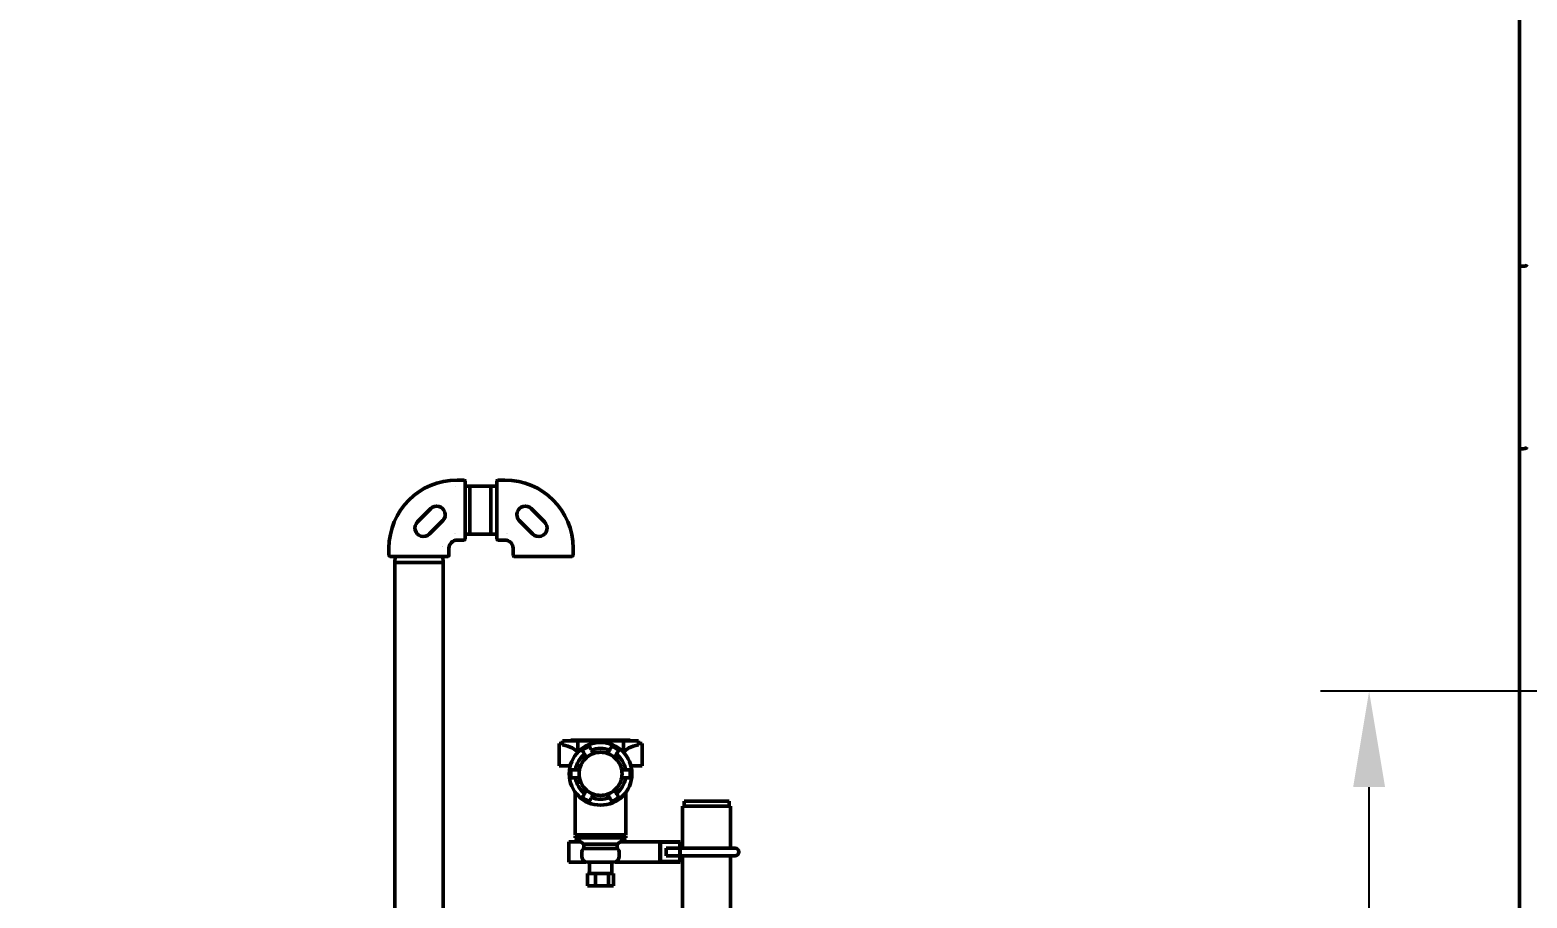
# Model space of a CAD drawing. Header units: inches. Extents: x 11 to 1621, y 11 to 1332.
# Drawn here: x 1070.7 to 1144.5, y 348.2 to 391 of the extents above; entities that cross this region are included whole.
import ezdxf

# ---------------------------------------------------------------- set-up
doc = ezdxf.new("R2010")
doc.units = ezdxf.units.IN
doc.header["$LTSCALE"] = 48
doc.header["$MEASUREMENT"] = 0
doc.layers.add('Dimension (ANSI)', color=7, linetype='Continuous', lineweight=25)
doc.layers.add('Visible (ANSI)', color=7, linetype='Continuous', lineweight=50)
doc.styles.add('Dimension Text', font='tahoma.ttf')
doc.dimstyles.new('ELC FT', dxfattribs={"dimscale": 48, "dimtxt": 0.12, "dimasz": 0.098425, "dimexe": 0.05, "dimexo": 0.1, "dimgap": 0.031496, "dimtad": 1, "dimdec": 5, "dimzin": 3, "dimdsep": 46, "dimlunit": 4, "dimtxsty": 'Dimension Text', "dimcen": 0.09, "dimdle": 0.5, "dimclrd": 5, "dimclre": 5, "dimclrt": 256, "dimadec": 1, "dimazin": 3, "dimtfac": 0.833333, "dimtofl": 0, "dimtmove": 0, "dimatfit": 3, "dimfxl": 0, "dimfrac": 2, "dimtolj": 1, "dimtzin": 0, "dimlwd": 25, "dimlwe": 25, "dimarcsym": 0})

# ---------------------------------------------------------------- blocks, each defined once
blk = doc.blocks.new('*D32')
at = {"layer": 'Defpoints', "color": 0, "linetype": 'Continuous', "transparency": 16777216}
for p in [(1009.144, 460.889), (1167.944, 460.889), (1018.545, 291.451)]:
    blk.add_point(p, dxfattribs=at)
at = {"layer": 'Dimension (ANSI)', "color": 5, "linetype": 'Continuous', "lineweight": 25, "transparency": 16777216}
for p, q in [((1163.144, 460.889), (1006.744, 460.889)), ((1009.144, 296.176), (1009.144, 456.165)), ((1013.745, 291.451), (1006.744, 291.451))]:
    blk.add_line(p, q, dxfattribs=at)
at = {"layer": 'Dimension (ANSI)', "color": 5, "linetype": 'Continuous', "transparency": 16777216}
for points in [[(1008.356, 456.165), (1009.931, 456.165), (1009.144, 460.889)], [(1008.356, 296.176), (1009.931, 296.176), (1009.144, 291.451)]]:
    blk.add_solid(points, dxfattribs=at)
at = {"layer": 'Dimension (ANSI)', "linetype": 'Continuous', "lineweight": 25, "transparency": 16777216, "insert": (1003.996, 376.17), "char_height": 5.76, "attachment_point": 5, "rotation": 90, "style": 'Dimension Text'}
blk.add_mtext('\\A1;14\'-1 7/16"', dxfattribs=at)
blk = doc.blocks.new('*D33')
at = {"layer": 'Defpoints', "color": 0, "linetype": 'Continuous', "transparency": 16777216}
for p in [(1136.719, 358.38), (1150.497, 358.38), (1136.719, 291.451)]:
    blk.add_point(p, dxfattribs=at)
at = {"layer": 'Dimension (ANSI)', "color": 5, "linetype": 'Continuous', "lineweight": 25, "transparency": 16777216}
for p, q in [((1145.697, 358.38), (1134.319, 358.38)), ((1136.719, 296.176), (1136.719, 353.656))]:
    blk.add_line(p, q, dxfattribs=at)
at = {"layer": 'Dimension (ANSI)', "color": 5, "linetype": 'Continuous', "transparency": 16777216}
for points in [[(1135.931, 353.656), (1137.506, 353.656), (1136.719, 358.38)], [(1135.931, 296.176), (1137.506, 296.176), (1136.719, 291.451)]]:
    blk.add_solid(points, dxfattribs=at)
at = {"layer": 'Dimension (ANSI)', "linetype": 'Continuous', "lineweight": 25, "transparency": 16777216, "insert": (1131.571, 324.916), "char_height": 5.76, "attachment_point": 5, "rotation": 90, "style": 'Dimension Text'}
blk.add_mtext('\\A1;5\'-6 15/16"', dxfattribs=at)
blk = doc.blocks.new('*D51')
at = {"layer": 'Defpoints', "color": 0, "linetype": 'Continuous', "transparency": 16777216}
for p in [(1146.447, 546.451), (994.545, 291.451), (1018.545, 291.451)]:
    blk.add_point(p, dxfattribs=at)
at = {"layer": 'Dimension (ANSI)', "color": 5, "linetype": 'Continuous', "lineweight": 25, "transparency": 16777216}
for p, q in [((1141.647, 546.451), (992.145, 546.451)), ((994.545, 541.727), (994.545, 296.176)), ((1013.745, 291.451), (992.145, 291.451))]:
    blk.add_line(p, q, dxfattribs=at)
at = {"layer": 'Dimension (ANSI)', "color": 5, "linetype": 'Continuous', "transparency": 16777216}
for points in [[(993.758, 541.727), (995.333, 541.727), (994.545, 546.451)], [(993.758, 296.176), (995.333, 296.176), (994.545, 291.451)]]:
    blk.add_solid(points, dxfattribs=at)
at = {"layer": 'Dimension (ANSI)', "linetype": 'Continuous', "lineweight": 25, "transparency": 16777216, "insert": (990.034, 418.951), "char_height": 5.76, "attachment_point": 5, "rotation": 90, "style": 'Dimension Text'}
blk.add_mtext('\\A1;21\'-3"', dxfattribs=at)

msp = doc.modelspace()

# ---------------------------------------------------------------- linework, layer by layer
at = {"layer": 'Visible (ANSI)'}
for p, q in [((1144.134479, 379.33346), (1144.134479, 411.451101)), ((1144.319479, 379.33346), (1144.134479, 379.33346)), ((1144.319479, 379.33346), (1144.134479, 379.33346)), ((1144.134479, 370.33346), (1144.134479, 379.33346)), ((1144.319479, 370.33346), (1144.134479, 370.33346)), ((1144.319479, 370.33346), (1144.134479, 370.33346)), ((1144.134479, 294.451101), (1144.134479, 370.33346)), ((1091.657083, 368.475006), (1091.657084, 368.475006)), ((1091.734479, 368.789671), (1092.090079, 368.789671)), ((1092.134479, 365.874071), (1092.134479, 368.745271)), ((1092.134479, 368.48987), (1092.368979, 368.497171)), ((1092.368979, 366.122171), (1092.368979, 368.497171)), ((1093.399979, 368.497171), (1092.368979, 368.497171)), ((1093.399979, 366.122171), (1093.399979, 368.497171)), ((1093.696979, 368.487924), (1093.399979, 368.497171)), ((1093.696979, 368.745271), (1093.696979, 365.874071)), ((1094.096979, 368.789671), (1093.741379, 368.789671)), ((1089.781001, 366.72515), (1090.439001, 367.38315)), ((1095.392458, 367.38315), (1096.050458, 366.72515)), ((1091.029237, 366.792914), (1090.371237, 366.134914)), ((1095.460222, 366.134914), (1094.802222, 366.792914)), ((1091.019115, 365.536127), (1091.019117, 365.536078)), ((1091.628063, 366.145239), (1091.628073, 366.145239)), ((1091.66478, 366.144096), (1091.664781, 366.144096)), ((1091.734479, 365.829671), (1092.090079, 365.829671)), ((1092.134479, 366.129472), (1092.368979, 366.122171)), ((1093.399979, 366.122171), (1092.368979, 366.122171)), ((1093.696979, 366.131418), (1093.399979, 366.122171)), ((1094.096979, 365.829671), (1093.741379, 365.829671)), ((1094.166704, 366.146043), (1094.166703, 366.146043)), ((1094.203435, 366.147187), (1094.203388, 366.147185)), ((1088.374479, 365.429671), (1088.374479, 365.074071)), ((1088.418879, 365.029671), (1091.290079, 365.029671)), ((1088.674075, 365.029671), (1088.664479, 364.721471)), ((1091.02026, 365.499368), (1091.02026, 365.499368)), ((1091.034884, 365.029671), (1091.044479, 364.721471)), ((1091.334479, 365.429671), (1091.334479, 365.074071)), ((1094.496979, 365.429671), (1094.496979, 365.074071)), ((1094.541379, 365.029671), (1097.412579, 365.029671)), ((1097.456979, 365.429671), (1097.456979, 365.074071)), ((1091.044479, 364.721471), (1088.664479, 364.721471)), ((1088.664479, 364.721471), (1088.664479, 335.966301)), ((1091.044479, 364.721471), (1091.044479, 335.966301)), ((1096.931029, 355.934801), (1097.686029, 355.934801)), ((1096.931029, 355.740498), (1096.931029, 355.934801)), ((1097.351029, 355.934801), (1097.351029, 355.969801)), ((1097.781029, 355.969801), (1097.351029, 355.969801)), ((1099.936029, 355.934801), (1097.686029, 355.934801)), ((1097.686029, 355.934801), (1097.686029, 355.368763)), ((1097.781029, 355.934801), (1097.781029, 355.969801)), ((1099.841029, 355.969801), (1097.781029, 355.969801)), ((1099.841029, 355.934801), (1099.841029, 355.969801)), ((1100.271029, 355.969801), (1099.841029, 355.969801)), ((1099.936029, 355.368763), (1099.936029, 355.934801)), ((1099.936029, 355.934801), (1100.691029, 355.934801)), ((1100.271029, 355.934801), (1100.271029, 355.969801)), ((1100.691029, 355.740498), (1100.691029, 355.934801)), ((1096.766029, 354.696801), (1096.766029, 355.802801)), ((1096.931029, 355.802801), (1096.766029, 355.802801)), ((1098.11607, 355.113504), (1098.020596, 355.27887)), ((1098.367006, 355.47887), (1098.46248, 355.313504)), ((1099.159577, 355.313504), (1099.255051, 355.47887)), ((1099.601461, 355.27887), (1099.505987, 355.113504)), ((1100.856029, 355.802801), (1100.691029, 355.802801)), ((1100.856029, 355.802801), (1100.856029, 354.696801)), ((1097.315283, 354.696801), (1096.766029, 354.696801)), ((1097.576574, 354.509801), (1097.767522, 354.509801)), ((1099.854535, 354.509801), (1100.045483, 354.509801)), ((1100.856029, 354.696801), (1100.306775, 354.696801)), ((1097.767522, 354.109801), (1097.576574, 354.109801)), ((1100.045483, 354.109801), (1099.854535, 354.109801)), ((1097.556029, 353.408691), (1097.556029, 351.309801)), ((1098.020596, 353.340732), (1098.11607, 353.506098)), ((1098.46248, 353.306098), (1098.367006, 353.140732)), ((1099.255051, 353.140732), (1099.159577, 353.306098)), ((1099.505987, 353.506098), (1099.601461, 353.340732)), ((1100.066029, 353.408691), (1100.066029, 351.309801)), ((1105.226979, 352.716101), (1102.851979, 352.716101)), ((1102.851979, 352.716101), (1102.851979, 350.649801)), ((1105.149979, 352.966101), (1102.928979, 352.966101)), ((1102.928979, 352.966101), (1102.928979, 352.716101)), ((1105.149979, 352.966101), (1105.149979, 352.716101)), ((1105.226979, 352.716101), (1105.226979, 350.649801)), ((1097.820236, 350.962301), (1097.239479, 350.962301)), ((1097.239479, 350.962301), (1097.239479, 349.962301)), ((1100.066029, 351.309801), (1097.556029, 351.309801)), ((1100.066029, 351.247301), (1097.556029, 351.247301)), ((1097.556029, 351.247301), (1097.556029, 351.147301)), ((1100.066029, 351.147301), (1097.556029, 351.147301)), ((1097.984473, 350.847301), (1097.556029, 351.147301)), ((1097.656029, 351.309801), (1097.656029, 351.247301)), ((1099.637584, 350.847301), (1097.984473, 350.847301)), ((1097.984473, 350.847301), (1097.984473, 350.634507)), ((1099.637584, 350.847301), (1100.066029, 351.147301)), ((1099.637584, 350.847301), (1099.637584, 350.634507)), ((1101.239479, 350.962301), (1099.801821, 350.962301)), ((1099.966029, 351.309801), (1099.966029, 351.247301)), ((1100.066029, 351.247301), (1100.066029, 351.147301)), ((1101.739479, 350.962301), (1101.239479, 350.962301)), ((1101.739479, 350.962301), (1101.739479, 349.962301)), ((1102.739479, 350.962301), (1101.739479, 350.962301)), ((1101.761479, 350.940301), (1101.761479, 349.984301)), ((1102.717479, 350.940301), (1101.761479, 350.940301)), ((1102.717479, 349.984301), (1102.717479, 350.940301)), ((1102.739479, 349.962301), (1102.739479, 350.962301)), ((1097.886029, 350.412301), (1097.886029, 350.247301)), ((1099.637584, 350.634507), (1097.984473, 350.634507)), ((1099.736029, 350.412301), (1099.736029, 350.247301)), ((1102.039479, 350.274801), (1102.039479, 350.649801)), ((1102.717479, 350.649801), (1102.039479, 350.649801)), ((1102.717479, 350.274801), (1102.039479, 350.274801)), ((1104.039479, 350.649801), (1102.739479, 350.649801)), ((1104.039479, 350.274801), (1102.739479, 350.274801)), ((1102.851979, 350.274801), (1102.851979, 334.716101)), ((1105.445729, 350.649801), (1104.039479, 350.649801)), ((1104.039479, 350.274801), (1105.445729, 350.274801)), ((1105.226979, 350.274801), (1105.226979, 334.716101)), ((1098.092354, 349.962301), (1097.239479, 349.962301)), ((1098.165391, 349.397301), (1098.562105, 349.397301)), ((1098.165391, 348.782301), (1098.165391, 349.397301)), ((1099.436029, 349.947301), (1098.186029, 349.947301)), ((1098.261029, 349.947301), (1098.261029, 349.397301)), ((1098.562105, 349.397301), (1099.207742, 349.397301)), ((1098.562105, 349.397301), (1098.562105, 348.782301)), ((1099.207742, 349.397301), (1099.456666, 349.397301)), ((1099.207742, 349.397301), (1099.207742, 348.782301)), ((1099.361029, 349.947301), (1099.361029, 349.397301)), ((1099.456666, 349.397301), (1099.456666, 348.782301)), ((1101.239479, 349.962301), (1099.529704, 349.962301)), ((1101.739479, 349.962301), (1101.239479, 349.962301)), ((1101.739479, 349.962301), (1102.739479, 349.962301)), ((1101.761479, 349.984301), (1102.717479, 349.984301)), ((1098.165391, 348.782301), (1098.562105, 348.782301)), ((1098.562105, 348.782301), (1099.207742, 348.782301)), ((1099.207742, 348.782301), (1099.456666, 348.782301))]:
    msp.add_line(p, q, dxfattribs=at)
msp.add_circle((1098.811029, 354.309801), 1.545, dxfattribs=at)
for centre, radius, start, end in [((1091.734479, 365.429671), 3.36, 90, 180), ((1092.090079, 368.745271), 0.0444, 0, 90), ((1093.741379, 368.745271), 0.0444, 90, 180), ((1094.096979, 365.429671), 3.36, 0, 90), ((1090.734119, 367.088032), 0.41736, 17.19825383, 135), ((1090.734119, 367.088032), 0.41736, 315, 17.19825383), ((1095.09734, 367.088032), 0.41736, 162.80174617, 225), ((1095.09734, 367.088032), 0.41736, 45, 162.80174617), ((1090.076119, 366.430032), 0.41736, 135, 252.80174617), ((1095.75534, 366.430032), 0.41736, 287.19825383, 45), ((1090.076119, 366.430032), 0.41736, 252.80174617, 315), ((1091.734479, 365.429671), 0.4, 90, 180), ((1092.090079, 365.874071), 0.0444, 270, 0), ((1093.741379, 365.874071), 0.0444, 180, 270), ((1094.096979, 365.429671), 0.4, 0, 90), ((1095.75534, 366.430032), 0.41736, 225, 287.19825383), ((1088.418879, 365.074071), 0.0444, 180, 270), ((1091.290079, 365.074071), 0.0444, 270, 0), ((1094.541379, 365.074071), 0.0444, 180, 270), ((1097.412579, 365.074071), 0.0444, 270, 0), ((1098.811029, 354.309801), 1.250551, 129.20280166, 170.79719834), ((1098.811029, 354.309801), 1.467058, 112.16462246, 127.83537754), ((1098.811029, 354.309801), 1.0625, 109.15018414, 130.84981586), ((1098.811029, 354.309801), 1.250551, 69.20280166, 110.79719834), ((1098.811029, 354.309801), 1.0625, 70.84981586, 109.15018414), ((1098.811029, 354.309801), 1.0625, 49.15018414, 70.84981586), ((1098.811029, 354.309801), 1.467058, 52.16462246, 67.83537754), ((1098.811029, 354.309801), 1.250551, 9.20280166, 50.79719834), ((1098.811029, 354.309801), 1.467058, 172.16462246, 187.83537754), ((1098.811029, 354.309801), 1.0625, 169.15018414, 190.84981586), ((1098.811029, 354.309801), 1.0625, 130.84981586, 169.15018414), ((1098.811029, 354.309801), 1.0625, 10.84981586, 49.15018414), ((1098.811029, 354.309801), 1.0625, 349.15018414, 10.84981586), ((1098.811029, 354.309801), 1.467058, 352.16462246, 7.83537754), ((1098.811029, 354.309801), 1.250551, 189.20280166, 230.79719834), ((1098.811029, 354.309801), 1.0625, 190.84981586, 229.15018414), ((1098.811029, 354.309801), 1.0625, 310.84981586, 349.15018414), ((1098.811029, 354.309801), 1.250551, 309.20280166, 350.79719834), ((1098.811029, 354.309801), 1.467058, 232.16462246, 247.83537754), ((1098.811029, 354.309801), 1.0625, 229.15018414, 250.84981586), ((1098.811029, 354.309801), 1.250551, 249.20280166, 290.79719834), ((1098.811029, 354.309801), 1.0625, 250.84981586, 289.15018414), ((1098.811029, 354.309801), 1.0625, 289.15018414, 310.84981586), ((1098.811029, 354.309801), 1.467058, 292.16462246, 307.83537754), ((1098.186029, 350.412301), 0.3, 132.21016394, 180), ((1098.186029, 350.247301), 0.3, 180, 270), ((1099.436029, 350.247301), 0.3, 270, 0), ((1099.436029, 350.412301), 0.3, 0, 47.78983606), ((1105.445729, 350.462301), 0.1875, 270, 90)]:
    msp.add_arc(centre, radius, start, end, dxfattribs=at)
for centre, major_axis, ratio, start_param, end_param in [((1144.319479, 379.412161), (-0.19, 0), 0.414213562, 1.570796327, 3.141592654), ((1144.319479, 379.412161), (-0.19, 0), 0.414213562, 1.570796327, 3.141592654), ((1144.319479, 370.412161), (-0.19, 0), 0.414213562, 1.570796327, 3.141592654), ((1144.319479, 370.412161), (-0.19, 0), 0.414213562, 1.570796327, 3.141592654), ((1096.267149, 355.249801), (-1.439707, 0), 0.38410596, 3.342383836, 4.233130689), ((1101.354908, 355.249801), (-1.439707, 0), 0.38410596, 5.191647272, 6.082394124)]:
    msp.add_ellipse(centre, major_axis=major_axis, ratio=ratio, start_param=start_param, end_param=end_param, dxfattribs=at)
for points, weights in [([(1098.020596, 355.27887), (1097.97023, 355.366108), (1097.911143, 355.468449)], [1.0163995422, 1.01647276122, 1.00995015812]), ([(1098.257553, 355.668449), (1098.31664, 355.566108), (1098.367006, 355.47887)], [1.00995015812, 1.01647276123, 1.0163995422]), ([(1099.255051, 355.47887), (1099.305418, 355.566108), (1099.364504, 355.668449)], [1.0163995422, 1.01647276122, 1.00995015812]), ([(1099.710914, 355.468449), (1099.651828, 355.366108), (1099.601461, 355.27887)], [1.00995015812, 1.01647276122, 1.0163995422]), ([(1097.357668, 354.509801), (1097.475841, 354.509801), (1097.576574, 354.509801)], [1.00995015812, 1.01647276122, 1.0163995422]), ([(1100.045483, 354.509801), (1100.146217, 354.509801), (1100.26439, 354.509801)], [1.0163995422, 1.01647276122, 1.00995015812]), ([(1097.576574, 354.109801), (1097.475841, 354.109801), (1097.357668, 354.109801)], [1.0163995422, 1.01647276122, 1.00995015812]), ([(1100.26439, 354.109801), (1100.146217, 354.109801), (1100.045483, 354.109801)], [1.00995015812, 1.01647276122, 1.0163995422]), ([(1097.911143, 353.151153), (1097.97023, 353.253494), (1098.020596, 353.340732)], [1.00995015812, 1.01647276122, 1.0163995422]), ([(1098.367006, 353.140732), (1098.31664, 353.053494), (1098.257553, 352.951153)], [1.0163995422, 1.01647276122, 1.00995015812]), ([(1099.364504, 352.951153), (1099.305418, 353.053494), (1099.255051, 353.140732)], [1.00995015812, 1.01647276123, 1.0163995422]), ([(1099.601461, 353.340732), (1099.651828, 353.253494), (1099.710914, 353.151153)], [1.0163995422, 1.01647276122, 1.00995015812])]:
    msp.add_rational_spline(points, weights, degree=2, dxfattribs=at)

# ---------------------------------------------------------------- dimensions: what is measured, and where the dimension line sits
at = {"layer": 'Dimension (ANSI)', "color": 5, "linetype": 'Continuous', "lineweight": 25, "true_color": 0x0000ff}
for base, p1, p2, override, picture, middle in [((994.545281, 291.451101), (1146.446979, 546.451101), (1018.545281, 291.451101), {"dimgap": 0.031496, "dimdec": 5, "dimlfac": 1, "dimtol": 0, "dimlim": 0, "dimtp": 0, "dimtm": 0, "dimtdec": 2, "dimatfit": 1}, '*D51', (994.545281, 418.951101)), ((1009.143755, 460.889261), (1018.545281, 291.451101), (1167.944479, 460.889261), {"dimgap": 0.031496, "dimdec": 5, "dimlfac": 1, "dimtol": 0, "dimlim": 0, "dimtp": 0, "dimtm": 0, "dimtdec": 2, "dimatfit": 1}, '*D32', (1009.143755, 376.170181)), ((1136.718594, 358.380235), (1136.718594, 291.451101), (1150.49666, 358.380235), {"dimgap": 0.031496, "dimdec": 5, "dimlfac": 1, "dimse1": 1, "dimtol": 0, "dimlim": 0, "dimtp": 0, "dimtm": 0, "dimtdec": 2, "dimatfit": 1}, '*D33', (1136.718594, 324.915668))]:
    dim = msp.add_linear_dim(base=base, p1=p1, p2=p2, angle=270, dimstyle='ELC FT', override=override, dxfattribs=at)
    dim.commit()
    dim.dimension.update_dxf_attribs({"geometry": picture, "text_midpoint": middle, "dimtype": 160})

doc.saveas('drawing.dxf')
